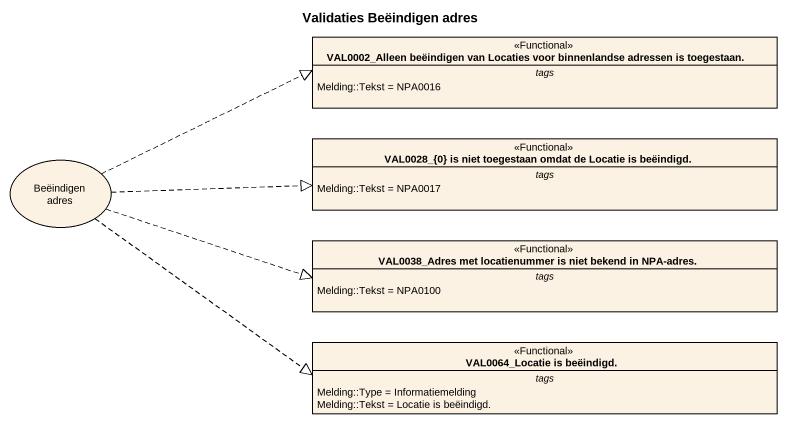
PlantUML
@startuml
title Validaties Beëindigen adres
allowmixing
hide circle
hide empty members
class "VAL0002_Alleen beëindigen van Locaties voor binnenlandse adressen is toegestaan." as VAL0002_Alleen_beëindigen <<Functional>> {
  -- tags --
  Melding::Tekst = NPA0016
}
usecase "Beëindigen adres" as Beëindigen_adres
class "VAL0028_{0} is niet toegestaan omdat de Locatie is beëindigd." as VAL0028_0_is_niet <<Functional>> {
  -- tags --
  Melding::Tekst = NPA0017
}
class "VAL0038_Adres met locatienummer is niet bekend in NPA-adres." as VAL0038_Adres_met <<Functional>> {
  -- tags --
  Melding::Tekst = NPA0100
}
class "VAL0064_Locatie is beëindigd." as VAL0064_Locatie_is_beëindigd <<Functional>> {
  -- tags --
  Melding::Type = Informatiemelding
  Melding::Tekst = Locatie is beëindigd.
}
Beëindigen_adres .right.|> VAL0002_Alleen_beëindigen
Beëindigen_adres .right.|> VAL0028_0_is_niet
Beëindigen_adres .right.|> VAL0038_Adres_met
Beëindigen_adres .right.|> VAL0064_Locatie_is_beëindigd
@enduml
